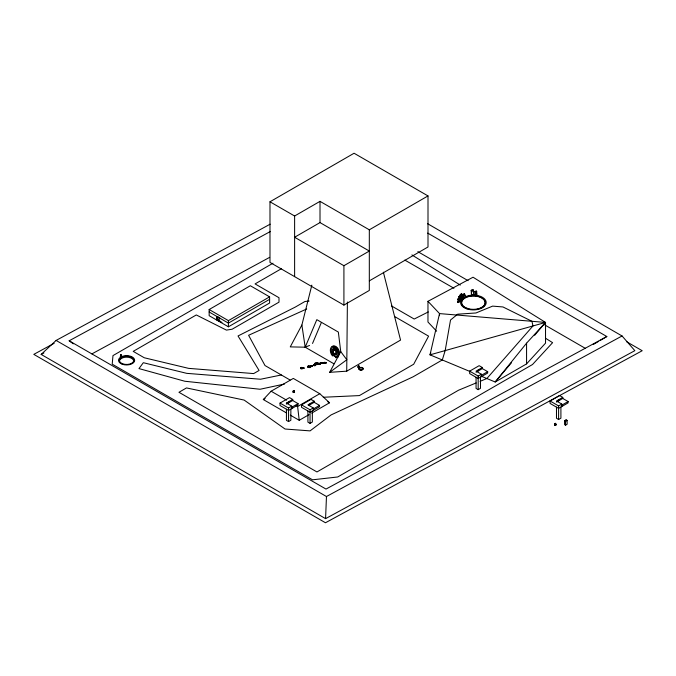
<?xml version="1.0" encoding="UTF-8"?>
<svg xmlns="http://www.w3.org/2000/svg" width="676" height="676" viewBox="0 0 676 676"><rect width="100%" height="100%" fill="white"/><g stroke="black" fill="none" stroke-linecap="round" stroke-linejoin="round"><path stroke-width="1.01" d="M311.839 285.145L301.876 325.038L290.266 346.889L305.189 347.194L316.816 319.655L338.338 332.077L340.746 351.613L329.668 372.341L346.72 371.175L347.396 302.011M325.579 518.644L326.466 496.522L622.055 335.972L634.84 350.658L325.579 518.644L41.16 354.427L56.108 340.434L270.155 224.179M554.523 425.069L555.79 424.122L555.368 423.311L554.523 425.069L555.19 425.457L555.241 423.886M461.86 297.702L463.313 297.617L463.313 295.48L462.325 295.911L462.215 295.378M293.933 392.587L294.187 390.796L293.595 390.5L293.207 391.32L294.55 392.173L293.933 392.587L292.995 392.122L293.621 391.269L294.55 392.173M336.699 350.743L333.496 349.61L333.657 347.219L335.752 347.464L336.699 350.743L335.938 354.41L332.888 354.486L335.702 357.089M120.32 356.455L120.624 355.813L121.874 356.505L121.257 356.92L120.32 356.455L121.519 355.128L120.531 355.094L120.624 355.813M358.939 367.837L358.01 367.372L358.305 366.73L358.939 367.837L359.564 367.423L358.297 366.417C358.339 365.226 359.809 367.017 358.212 366.012L358.305 366.73M463.618 295.285L464.311 293.764L465.096 295.564L464.311 295.877L463.618 295.285L464.404 294.981L465.096 295.564M458.117 298.64L457.77 302.425L458.767 302.544L459.114 301.614L459.114 298.758L458.379 298.589L459.114 298.758L458.767 302.544M458.708 298.631L458.767 299.696L457.77 299.569L458.379 298.589M457.77 302.425L458.117 301.488M475.431 291.491L475.211 294.871L476.791 294.575L476.479 291.162L476.791 291.728L475.211 292.024L474.898 291.457L476.36 291.322M312.532 343.45L321.362 322.553M322.629 363.08L323.28 362.488L323.66 362.919L322.629 363.08L323.525 363.215L323.66 362.708M430.865 352.973L430.004 354.841L470.395 371.665M293.181 391.59L293.595 390.5M358.187 366.84L358.61 365.75L359.108 366.755M471.721 290.198L471.459 295.006L473.648 294.736L473.369 290.105L471.721 290.198L471.18 290.367L471.459 295.006M121.874 356.505L120.835 355.001M294.187 390.796L293.773 391.717M436.637 331.232L427.967 322.021L427.967 301.31L473.048 277.219L545.532 322.427L526.57 343.171L495.204 381.999L481.058 376.11M511.529 362.674L495.204 381.999L526.57 363.891L545.532 343.138L545.532 322.427L439.527 313.596L427.967 301.31M534.648 335.304L545.532 322.427L430.004 354.841L439.527 313.596L439.527 315.667M286.658 413.036L263.319 399.558L271.127 391.218L293.3 378.416L319.782 393.702L329.533 402.795L311.704 413.087M461.209 294.001L462.392 294.415L461.218 295.522L460.043 295.099L461.209 294.001L462.392 294.415L462.392 298.268L461.218 299.367L461.066 294.778L461.759 294.128M460.043 295.099L461.362 293.992M459.815 296.468L458.784 296.789L459.967 297.212L460.5 295.818L461.133 296.105L461.133 299.958L459.967 301.057L458.784 300.643L458.784 296.789L459.959 295.691L461.133 296.105L459.967 297.212L459.967 301.057M302.924 368.42L303.296 367.693L304.065 368.006L303.211 368.454L302.62 367.55L301.488 367.381L300.668 367.854L302.62 367.769L302.924 368.42L302.096 368.902L300.964 368.724L300.668 367.854M304.065 368.226L303.296 367.913L300.964 368.724M302.983 367.955L304.065 368.006M313.579 364.905L318.235 364.22L317.982 363.012L316.36 362.649C313.318 362.742 316.782 365.015 315.092 365.741L314.027 365.682L313.579 364.905L314.027 365.682M313.579 365.125L315.261 364.677L315.7 365.234M314.027 365.462L315.7 365.023M318.151 363.646L319.934 363.181L320.407 363.772L319.748 364.516L318.624 364.457L318.151 363.646L318.624 364.457M320.813 362.699L322.486 362.784L321.168 363.358L320.813 362.699L321.168 363.358M320.813 362.919L322.486 363.004M318.624 364.237L320.407 363.772M321.168 363.139L322.486 362.784M324.142 362.674L324.733 362.192L326.17 362.784L325.579 363.477L324.573 363.426L324.142 362.674L324.573 363.426M324.142 362.894L324.733 362.412L326.17 363.004M324.573 363.206L326.17 362.784M329.668 372.341L346.83 359.767L340.746 351.613M120.835 355.356L121.426 355.652L120.531 355.094M120.531 355.66L120.928 354.832M120.505 355.922L121.418 355.838M121.519 355.128L121.257 356.92M293.511 391.024L294.102 391.32L293.207 390.762M292.995 392.122L293.595 391.311M358.297 366.417L358.888 366.713M359.201 366.046L358.787 366.967L359.201 366.603M358.01 367.372L358.601 366.561M593.291 344.515L598.716 341.321M600.516 340.256L606.837 336.53L427.697 233.102M428.001 195.922L369.316 229.806L369.316 290.435L343.915 305.096L269.986 262.415L269.986 201.786L354.072 153.241L428.001 195.922L428.001 246.985L369.316 280.87M269.986 201.786L294.618 216.007L320.01 201.347L369.316 229.806M320.01 222.59L294.618 237.251L343.915 265.71L369.316 251.05L320.01 222.59L320.01 201.347M272.969 263.226L112.985 355.593L112.208 364.161L312.532 479.816L337.721 476.977L532.519 364.516L552.605 342.664L545.439 338.194M209.163 309.524L250.357 285.745L269.606 296.857L269.606 303.017L228.412 326.804L209.163 315.692L209.163 309.524L228.412 320.635L269.606 296.857M281.385 268.718L255.072 283.912L278.994 297.719L278.994 302.164L232.121 329.229L226.409 330.108L196.293 314.948L133.206 351.368L144.267 357.765L188.604 368.361L253.669 373.583L259.077 370.465L238.028 335.964L295.243 307.107L304.927 301.513L309.084 301.031M216.7 319.714L219.185 321.142L219.185 318.278L216.7 316.841L216.7 319.714L217.266 319.385L219.751 320.821M269.606 299.333L228.412 323.12L209.163 311.999M307.724 366.375L308.755 365.784L310.149 365.995L310.521 366.806L309.498 367.617L308.104 367.398L307.724 366.375L308.104 367.398M307.724 366.586L308.755 365.784M310.732 366.088L311.67 365.944L311.416 366.705L310.732 366.088L312.532 366.096L311.509 366.257L311.788 365.446L312.532 366.096M311.357 365.91L312.371 365.539M308.104 367.178L309.498 367.398L310.521 366.806M310.884 366.62L311.813 366.257M263.319 399.558L265.093 398.527M292.708 400.522L298.048 403.606L298.048 404.966L288.559 410.433L280.033 405.515L280.033 403.082L289.514 397.606L292.708 399.448L292.708 400.522L287.199 403.707M286.43 404.147L286.43 403.073L292.708 399.448M346.72 371.175L400.555 340.096L383.385 272.2M286.43 409.208L286.43 420.345L288.559 421.57L288.567 408.008L291.77 406.158L291.77 408.591M291.77 407.231L298.048 403.606M295.784 405.456L297.609 406.513L319.782 393.702M314.205 402.313L319.537 405.389L319.537 406.749L310.047 412.216L301.521 407.298L301.521 404.865L311.011 399.389L314.205 401.231L314.205 402.313L308.687 405.49M314.205 401.231L307.918 404.856L313.258 407.941L313.258 410.374M288.559 421.57L290.857 420.244L290.857 409.107M307.918 410.991L307.918 422.128L310.047 423.362L310.056 409.791L313.258 407.941M313.258 409.014L319.537 405.389M290.249 415.106L299.223 420.295L309.025 414.633M310.047 423.362L312.354 422.027L312.354 410.89M478.194 378.509L469.659 373.583L469.659 371.149L479.149 365.674L482.343 367.516L482.343 368.589L476.056 372.222M482.343 367.516L476.056 371.141L481.397 374.225L481.397 376.659M476.056 377.276L476.056 388.413L478.185 389.646L478.194 376.076L481.397 374.225M481.397 375.298L487.683 371.673L487.683 373.034L478.185 378.501M478.185 389.646L480.492 388.311L480.492 377.174M562.762 398.451L568.102 401.527L568.102 402.888L558.604 408.363L550.078 403.437L550.078 401.003L559.567 395.528L562.762 397.37L562.762 398.451L556.483 402.076M562.762 397.37L556.483 400.995L561.815 404.079L561.815 406.513M556.483 407.129L556.483 418.267L558.604 419.5L558.613 405.93L561.815 404.079M561.815 405.161L568.102 401.527M558.604 419.5L560.911 418.165L560.911 407.028M555.25 424.545L554.81 423.632L555.368 423.311M555.79 423.565L554.903 424.156L555.697 423.624M555.14 424.291L555.452 423.48M555.19 425.457L556.061 424.95L555.697 424.283M564.57 420.759L566.15 419.847L567.13 420.413L567.13 424.266L565.542 425.179L564.57 424.613L564.57 420.759L565.542 421.325L567.13 420.413M565.221 420.387L566.471 420.041M54.173 343.298L33.8 354.368L325.469 522.759L642.2 350.726L626.66 341.752M41.16 354.427L43.932 352.923M73.321 343.839L69.163 340.788L270.29 231.547M91.894 353.894L269.631 257.362M606.837 336.53L325.993 489.078L69.163 340.788M428.28 311.949L414.202 319.038L391.497 305.932M315.008 363.485L317.982 363.012M315.008 363.274L315.261 364.263L316.883 364.634L318.235 364.009M306.676 308.983L248.599 335.279L265 365.539L290.114 380.039M463.313 297.617L462.84 295.125L461.86 295.564L462.325 295.911M462.367 295.496L463.313 295.48L462.84 295.125M476.132 382.954L458.556 390.204L316.959 471.958L178.954 392.283L186.491 387.931L244.146 400.074L285.044 429.015L310.081 430.882L331.046 414.946L413.129 376.802L442.298 359.962L445.18 350.574L450.52 320.018L457.677 314.179L475.972 312.971L492.618 306.118L502.969 306.955L531.936 321.294L532.967 325.95L486.872 378.526L480.036 381.349M301.876 325.038L305.189 347.194L309.532 345.453M464.201 293.916L464.311 295.877M463.812 294.516L464.75 294.136M463.787 294.778L464.311 294.575M464.75 294.694L463.905 294.685M284.478 384.027L260.099 389.258L184.835 381.247L138.977 368.597L143.32 362.699L186.72 373.346L260.573 379.236L281.326 374.969M322.629 362.86L323.525 363.215M473.369 290.105L471.18 290.367L471.459 291.153L473.648 290.891L473.014 290.046M471.814 290.46L473.107 290.308M323.289 397.26L359.395 395.587L413.687 364.237L428.584 336.149L394.776 316.63M320.407 363.984L318.81 363.113M358.626 366.958L359.564 367.423M404.831 260.108L453.934 288.246M427.511 223.655L622.055 335.972M417.836 251.649L468.122 280.684M544.924 325.021L585.154 348.25M550.078 401.003L558.613 405.93M482.343 368.589L487.683 371.673M469.659 371.149L478.194 376.076M554.81 423.632L555.79 424.122M555.816 424.393L555.351 424.089L556.061 424.95M554.81 424.19L555.241 424.443M305.189 347.194L333.91 363.781M219.751 317.948L217.266 316.512L217.266 319.385M216.616 319.342L221.948 322.418M327.835 401.814L329.533 402.795M301.521 404.865L310.056 409.791M271.127 391.218L286.649 400.184M286.43 403.073L291.77 406.158M280.033 403.082L288.567 408.008M56.108 340.434L326.466 496.522M411.912 254.911L460.305 285.095M463.812 293.959L464.64 294.643M476.791 294.575L476.479 291.162L474.898 291.457L475.211 294.871M310.521 367.026L310.149 365.995M297.609 406.513L299.223 420.295M565.542 420.573L565.542 425.179M558.782 399.668L558.782 400.741M526.57 343.171L526.57 363.891M478.363 369.814L478.363 370.887M464.311 293.764L464.361 294.753M343.915 265.71L343.915 305.096M311.357 365.699L311.45 366.13M310.225 403.53L310.225 404.603M294.618 216.007L294.618 276.628M288.736 401.738L288.736 402.82M228.412 320.635L228.412 326.804M338.279 356.776A6.016 3.955 68.1 0 1 336.361 357.494M332.136 346.67A6.016 3.955 68.1 0 1 337.316 347.717A6.016 3.955 68.1 0 1 339.369 354.706M332.499 355.965A6.016 3.955 68.1 0 1 331.544 346.906A6.016 3.955 68.1 0 1 338.313 350.574A6.016 3.955 68.1 0 1 335.769 357.731M359.133 369.35A1.935 1.115 0 0 1 360.418 367.947A1.935 1.115 0 0 1 362.843 368.682A1.935 1.115 0 0 1 361.559 370.085M360.561 370.11A1.935 1.115 0 0 1 359.345 369.611M119.525 362.15A7.208 4.157 0 0 1 126.074 357.165A7.208 4.157 0 0 1 133.789 361.559M466.939 308.586A11.822 6.828 0 0 1 464.497 298.353A11.822 6.828 0 0 1 482.385 298.437A11.822 6.828 0 0 1 479.639 308.645M478.752 308.94A11.822 6.828 0 0 1 476.833 309.388M469.727 309.355A11.822 6.828 0 0 1 467.826 308.89M333.268 349.298L333.724 349.931L333.268 349.298M335.71 357.012L336.116 357.562L335.71 357.012M335.778 354.139L336.099 354.672L335.778 354.139M333.581 347.084L336.242 348.808A4.707 3.093 68.1 0 1 337.958 353.742A4.707 3.093 68.1 0 1 335.541 356.48L334.671 356.311A4.707 3.093 68.1 0 1 331.375 351.909A4.707 3.093 68.1 0 1 332.879 347.582L333.581 347.084M335.676 347.194L335.828 347.734L335.676 347.194M332.778 354.106L332.998 354.858L332.778 354.106M333.919 348.841L333.369 348.96A3.245 2.138 68.1 0 0 333.53 354.19L334.096 354.68A3.245 2.138 68.1 0 0 336.825 351.926L336.192 350.371A3.245 2.138 68.1 0 0 333.919 348.841M333.268 351.343A1.876 1.234 68.1 0 0 335.212 353.734A1.876 1.234 68.1 0 0 335.355 350.802A1.876 1.234 68.1 0 0 333.268 351.343M359.497 369.561A2.197 1.268 0 0 0 363.13 368.919A2.197 1.268 0 0 0 360.342 367.423A2.197 1.268 0 0 0 359.497 369.561M359.674 369.451A1.935 1.115 0 0 0 362.877 368.885A1.935 1.115 0 0 0 360.418 367.567A1.935 1.115 0 0 0 359.674 369.451M122.626 363.781A7.208 4.157 0 0 0 133.789 360.553A7.208 4.157 0 0 0 123.362 356.59A7.208 4.157 0 0 0 122.626 363.781M122.145 364.203A8.087 4.664 0 0 0 134.659 360.578A8.087 4.664 0 0 0 122.964 356.134A8.087 4.664 0 0 0 122.145 364.203M466.398 308.721A12.819 7.402 0 0 0 486.179 302.899A12.819 7.402 0 0 0 467.555 295.927A12.819 7.402 0 0 0 466.398 308.721M466.939 308.239A11.822 6.828 0 0 0 485.182 302.873A11.822 6.828 0 0 0 468.003 296.434A11.822 6.828 0 0 0 466.939 308.239"/></g></svg>
